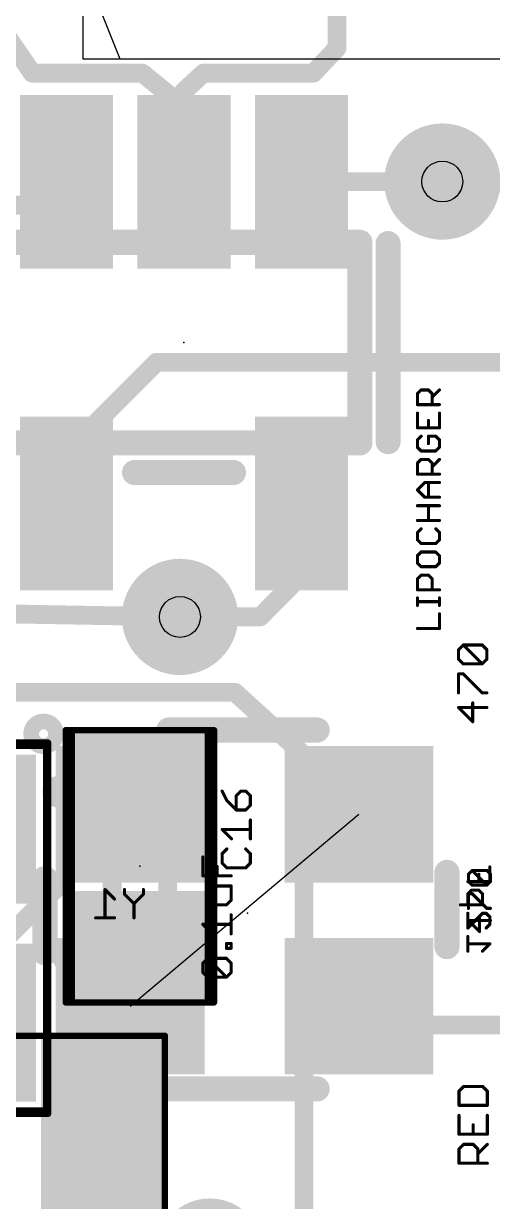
# Model space of a CAD drawing. Extents: x -10.2 to 81, y -3.9 to 69.4.
# Drawn here: x 57.73 to 61.52, y 48.97 to 58.49 of the extents above; entities that cross this region are included whole.
import ezdxf

# ---------------------------------------------------------------- set-up
doc = ezdxf.new("R2010")
doc.units = 0
for name, color, linetype in [('1', 22, 'CONTINUOUS'), ('16', 175, 'CONTINUOUS'), ('18', 82, 'CONTINUOUS'), ('19', 53, 'CONTINUOUS'), ('20', 7, 'CONTINUOUS'), ('21', 253, 'CONTINUOUS'), ('22', 253, 'CONTINUOUS'), ('23', 7, 'CONTINUOUS'), ('24', 7, 'CONTINUOUS'), ('25', 253, 'CONTINUOUS'), ('26', 253, 'CONTINUOUS'), ('27', 253, 'CONTINUOUS'), ('28', 253, 'CONTINUOUS'), ('29', 253, 'CONTINUOUS'), ('30', 253, 'CONTINUOUS'), ('31', 253, 'CONTINUOUS'), ('32', 253, 'CONTINUOUS'), ('39', 22, 'CONTINUOUS'), ('40', 175, 'CONTINUOUS'), ('44', 253, 'CONTINUOUS'), ('51', 253, 'CONTINUOUS')]:
    doc.layers.add(name, color=color, linetype=linetype)

# ---------------------------------------------------------------- blocks, each defined once
blk = doc.blocks.new('RECT')
blk.add_solid([(-0.5, -0.5), (0.5, -0.5), (-0.5, 0.5), (0.5, 0.5)])
blk = doc.blocks.new('ROUNDV')
at = {"const_width": 0.5}
blk.add_lwpolyline([(0, -0.25, 1), (0, 0.25, 1), (0, -0.25)], format="xyb", dxfattribs=at)

msp = doc.modelspace()

# ---------------------------------------------------------------- linework, layer by layer
at = {"layer": '1'}
for points, const_width in [([(57.7977, 58.0898), (56.8706, 59.436)], 0.1524), ([(60.2615, 58.293), (60.2615, 58.7375)], 0.1524), ([(60.071, 58.0898), (60.2615, 58.293)], 0.1524), ([(58.6867, 58.0898), (57.7977, 58.0898)], 0.1524), ([(59.024, 57.816), (58.6867, 58.0898)], 0.1524), ([(59.024, 57.9445), (59.182, 58.0898)], 0.1524), ([(59.182, 58.0898), (60.071, 58.0898)], 0.1524), ([(59.024, 57.816), (59.024, 57.9445)], 0.1524), ([(59.024, 57.2121), (59.024, 57.816)], 0.1524), ([(57.8849, 57.023), (58.074, 57.2121)], 0.1524), ([(59.974, 57.2121), (60.2601, 57.2121)], 0.1524), ([(60.2601, 57.2121), (61.1124, 57.2135)], 0.1524), ([(57.404, 57.023), (57.8849, 57.023)], 0.1524), ([(58.074, 55.026), (58.801, 55.753)], 0.1524), ([(58.801, 55.753), (62.0776, 55.753)], 0.1524), ([(58.074, 54.6119), (58.074, 55.026)], 0.1524), ([(59.974, 54.6119), (59.974, 54.386)], 0.1524), ([(59.974, 54.0304), (59.974, 54.6119)], 0.1524), ([(59.6392, 53.6956), (59.974, 54.0304)], 0.1524), ([(58.9915, 53.6956), (59.6392, 53.6956)], 0.1524), ([(59.436, 53.086), (56.6352, 53.086)], 0.1524), ([(59.9948, 52.578), (59.436, 53.086)], 0.1524), ([(59.9948, 48.4124), (59.9948, 52.578)], 0.1524), ([(58.0071, 52.2825), (58.6674, 52.3306)], 0.254), ([(56.9324, 50.9724), (58.0071, 50.9825)], 0.1524), ([(58.0071, 50.9825), (58.6674, 51.0306)], 0.1524), ([(58.0071, 50.9825), (58.3697, 50.3888)], 0.1524), ([(58.3697, 50.3888), (58.3697, 49.6113)], 0.1524)]:
    msp.add_lwpolyline(points, dxfattribs=dict(at, const_width=const_width))
for points, const_width in [([(60.2893, 58.2669, 1), (60.2337, 58.3191)], 0.0762), ([(60.2234, 58.293, 1), (60.2996, 58.293)], 0.0762), ([(57.7977, 58.1279, 1), (57.7977, 58.0517)], 0.0762), ([(58.7107, 58.1194, 1), (58.6627, 58.0602)], 0.0762), ([(58.6867, 58.0517, 1), (58.6867, 58.1279)], 0.0762), ([(59.182, 58.1279, 1), (59.182, 58.0517)], 0.0762), ([(59.2078, 58.0618, 1), (59.1562, 58.1178)], 0.0762), ([(60.0432, 58.1159, 1), (60.0988, 58.0637)], 0.0762), ([(60.071, 58.0517, 1), (60.071, 58.1279)], 0.0762), ([(57.7663, 58.0682, 1), (57.8291, 58.1114)], 0.0762), ([(59.0621, 57.9445, 1), (58.9859, 57.9445)], 0.0762), ([(58.9982, 57.9725, 1), (59.0498, 57.9165)], 0.0762), ([(59.0621, 57.816, 1), (58.9859, 57.816)], 0.0762), ([(59, 57.7864, 1), (59.048, 57.8456)], 0.0762), ([(58.9859, 57.816, 1), (59.0621, 57.816)], 0.0762), ([(58.1009, 57.1852, 1), (58.0471, 57.2391)], 0.0762), ([(58.9859, 57.2121, 1), (59.0621, 57.2121)], 0.0762), ([(59.974, 57.2502, 1), (59.974, 57.174)], 0.0762), ([(60.2601, 57.2502, 1), (60.2602, 57.174)], 0.0762), ([(60.2601, 57.174, 1), (60.2601, 57.2502)], 0.0762), ([(61.1125, 57.1754, 1), (61.1123, 57.2516)], 0.0762), ([(57.8579, 57.0499, 1), (57.9118, 56.9961)], 0.0762), ([(57.8849, 56.9849, 1), (57.8849, 57.0611)], 0.0762), ([(58.801, 55.7911, 1), (58.801, 55.7149)], 0.0762), ([(58.8279, 55.7261, 1), (58.7741, 55.7799)], 0.0762), ([(58.1121, 55.026, 1), (58.0359, 55.026)], 0.0762), ([(58.0471, 55.0529, 1), (58.1009, 54.9991)], 0.0762), ([(58.0359, 54.6119, 1), (58.1121, 54.6119)], 0.0762), ([(60.0121, 54.6119, 1), (59.9359, 54.6119)], 0.0762), ([(60.0121, 54.6119, 1), (59.9359, 54.6119)], 0.0762), ([(59.9359, 54.386, 1), (60.0121, 54.386)], 0.0762), ([(59.9359, 54.0304, 1), (60.0121, 54.0304)], 0.0762), ([(60.0009, 54.0035, 1), (59.9471, 54.0573)], 0.0762), ([(58.9915, 53.7337, 1), (58.9915, 53.6575)], 0.0762), ([(59.6123, 53.7225, 1), (59.6661, 53.6687)], 0.0762), ([(59.6392, 53.6575, 1), (59.6392, 53.7337)], 0.0762), ([(59.4616, 53.1142, 1), (59.4104, 53.0578)], 0.0762), ([(59.436, 53.0479, 1), (59.436, 53.1241)], 0.0762), ([(60.0329, 52.578, 1), (59.9567, 52.578)], 0.0762), ([(59.9692, 52.5498, 1), (60.0204, 52.6062)], 0.0762), ([(58.672, 52.2673, 1), (58.6627, 52.3939)], 0.127), ([(58.0025, 52.3459, 1), (58.0117, 52.2192)], 0.127), ([(58.0396, 51.0024, 1), (57.9746, 50.9627)], 0.0762), ([(58.0044, 51.0205, 1), (58.0099, 50.9445)], 0.0762), ([(58.0075, 50.9444, 1), (58.0068, 51.0206)], 0.0762), ([(58.6701, 50.9926, 1), (58.6646, 51.0686)], 0.0762), ([(58.4078, 50.3888, 1), (58.3316, 50.3888)], 0.0762), ([(58.3372, 50.3689, 1), (58.4022, 50.4087)], 0.0762), ([(58.3316, 49.6113, 1), (58.4078, 49.6113)], 0.0762)]:
    msp.add_lwpolyline(points, format="xyb", dxfattribs=dict(at, const_width=const_width))
at = {"layer": '16', "const_width": 0.1524}
for points in [[(61.1124, 57.2135), (61.1124, 57.2008)], [(61.1124, 57.2008), (64.2874, 57.2008)], [(58.9915, 53.6956), (57.531, 53.721)], [(56.9939, 50.5062), (58.5883, 52.1006)], [(60.4383, 50.3976), (60.4383, 50.5506)], [(62.3438, 50.3976), (60.4383, 50.3976)]]:
    msp.add_lwpolyline(points, dxfattribs=at)
at = {"layer": '16', "const_width": 0.0762}
for points in [[(61.1505, 57.2135, 1), (61.0743, 57.2135)], [(61.1124, 57.2389, 1), (61.1124, 57.1627)], [(61.0743, 57.2008, 1), (61.1505, 57.2008)], [(58.9908, 53.6575, 1), (58.9922, 53.7337)], [(58.6153, 52.0737, 1), (58.5614, 52.1276)], [(60.4764, 50.5506, 1), (60.4002, 50.5506)], [(60.4383, 50.4357, 1), (60.4383, 50.3595)], [(60.4002, 50.3976, 1), (60.4764, 50.3976)]]:
    msp.add_lwpolyline(points, format="xyb", dxfattribs=at)
at = {"layer": '19'}
msp.add_line((58.5883, 50.5506), (60.4383, 52.1006), dxfattribs=at)
at = {"layer": '20'}
for p, q in [((58.508, 58.2037), (58.208, 58.9537)), ((64.598, 58.2037), (58.508, 58.2037))]:
    msp.add_line(p, q, dxfattribs=at)
at = {"layer": '21'}
for points, const_width in [([(60.674, 55.112), (60.674, 56.712)], 0.2032), ([(59.424, 54.862), (58.624, 54.862)], 0.2032), ([(58.0674, 52.7806), (59.2674, 52.7806)], 0.0508), ([(58.0674, 50.5806), (58.0674, 52.7806)], 0.0508), ([(59.2674, 52.7806), (59.2674, 50.5806)], 0.0508), ([(59.2674, 50.5806), (58.0674, 50.5806)], 0.0508), ([(56.0697, 50.3113), (58.8697, 50.3113)], 0.0508), ([(58.8697, 50.3113), (58.8697, 48.9113)], 0.0508)]:
    msp.add_lwpolyline(points, dxfattribs=dict(at, const_width=const_width))
for points, const_width in [([(60.7248, 56.712, 1), (60.6232, 56.712)], 0.1016), ([(60.6232, 55.112, 1), (60.7248, 55.112)], 0.1016), ([(58.624, 54.9128, 1), (58.624, 54.8112)], 0.1016), ([(59.424, 54.8112, 1), (59.424, 54.9128)], 0.1016), ([(58.0674, 52.7933, 1), (58.0674, 52.7679)], 0.0254), ([(58.0801, 52.7806, 1), (58.0547, 52.7806)], 0.0254), ([(59.2801, 52.7806, 1), (59.2547, 52.7806)], 0.0254), ([(59.2674, 52.7679, 1), (59.2674, 52.7933)], 0.0254), ([(58.6674, 51.6206, 1), (58.6674, 51.7406, 1), (58.6674, 51.6206)], 0.13), ([(58.0674, 50.5933, 1), (58.0674, 50.5679)], 0.0254), ([(58.0547, 50.5806, 1), (58.0801, 50.5806)], 0.0254), ([(59.2547, 50.5806, 1), (59.2801, 50.5806)], 0.0254), ([(59.2674, 50.5679, 1), (59.2674, 50.5933)], 0.0254), ([(58.8824, 50.3113, 1), (58.857, 50.3113)], 0.0254), ([(58.8697, 50.2986, 1), (58.8697, 50.324)], 0.0254)]:
    msp.add_lwpolyline(points, format="xyb", dxfattribs=dict(at, const_width=const_width))
at = {"layer": '22'}
for points, const_width in [([(57.8883, 52.6506, 1), (57.8883, 52.8506, 1), (57.8883, 52.6506)], 0.127), ([(58.9003, 52.8324, 1), (58.9003, 52.7308)], 0.1016), ([(60.1003, 52.7308, 1), (60.1003, 52.8324)], 0.1016), ([(57.9378, 52.6804, 1), (57.9124, 52.6804)], 0.0254), ([(57.9251, 52.6677, 1), (57.9251, 52.6931)], 0.0254), ([(57.9511, 51.5816, 1), (57.8495, 51.5816)], 0.1016), ([(61.2011, 51.6316, 1), (61.0995, 51.6316)], 0.1016), ([(57.8495, 50.9816, 1), (57.9511, 50.9816)], 0.1016), ([(61.0995, 51.0316, 1), (61.2011, 51.0316)], 0.1016), ([(58.9003, 49.9324, 1), (58.9003, 49.8308)], 0.1016), ([(60.1003, 49.8308, 1), (60.1003, 49.9324)], 0.1016), ([(57.9124, 49.6804, 1), (57.9378, 49.6804)], 0.0254), ([(57.9251, 49.6677, 1), (57.9251, 49.6931)], 0.0254)]:
    msp.add_lwpolyline(points, format="xyb", dxfattribs=dict(at, const_width=const_width))
for points, const_width in [([(60.1003, 52.7816), (58.9003, 52.7816)], 0.2032), ([(57.9251, 52.6804), (56.5251, 52.6804)], 0.0508), ([(57.9251, 49.6804), (57.9251, 52.6804)], 0.0508), ([(57.9003, 50.9816), (57.9003, 51.5816)], 0.2032), ([(61.1503, 51.0316), (61.1503, 51.6316)], 0.2032), ([(58.9003, 49.8816), (60.1003, 49.8816)], 0.2032), ([(56.5251, 49.6804), (57.9251, 49.6804)], 0.0508)]:
    msp.add_lwpolyline(points, dxfattribs=dict(at, const_width=const_width))
at = {"layer": '23'}
for p in [(59.024, 55.912), (58.6674, 51.6806)]:
    msp.add_point(p, dxfattribs=at)
at = {"layer": '24'}
msp.add_point((59.5383, 51.3006), dxfattribs=at)
at = {"layer": '25', "const_width": 0.0254}
for points in [[(60.9116, 55.4999), (60.9413, 55.5296)], [(60.9116, 55.4109), (60.9116, 55.4999)], [(60.9413, 55.5296), (61.0006, 55.5296)], [(61.0006, 55.5296), (61.0303, 55.4999)], [(61.0303, 55.4703), (61.0896, 55.5296)], [(61.0303, 55.4999), (61.0303, 55.4109)], [(61.0896, 55.4109), (60.9116, 55.4109)], [(60.9116, 55.3425), (60.9116, 55.2238)], [(61.0896, 55.2238), (61.0896, 55.3425)], [(60.9116, 55.2238), (61.0896, 55.2238)], [(61.0006, 55.2238), (61.0006, 55.2831)], [(60.9413, 55.1554), (60.9116, 55.1257)], [(60.9116, 55.1257), (60.9116, 55.0664)], [(61.0599, 55.1554), (61.0006, 55.1554)], [(61.0006, 55.1554), (61.0006, 55.096)], [(61.0896, 55.1257), (61.0599, 55.1554)], [(61.0896, 55.0664), (61.0896, 55.1257)], [(60.9116, 55.0664), (60.9413, 55.0367)], [(60.9413, 55.0367), (61.0599, 55.0367)], [(61.0599, 55.0367), (61.0896, 55.0664)], [(60.9116, 54.9386), (60.9413, 54.9683)], [(60.9116, 54.8496), (60.9116, 54.9386)], [(60.9413, 54.9683), (61.0006, 54.9683)], [(61.0006, 54.9683), (61.0303, 54.9386)], [(61.0303, 54.9089), (61.0896, 54.9683)], [(61.0303, 54.9386), (61.0303, 54.8496)], [(61.0896, 54.8496), (60.9116, 54.8496)], [(60.9116, 54.7218), (60.9709, 54.7812)], [(60.9709, 54.6625), (60.9116, 54.7218)], [(60.9709, 54.7812), (61.0896, 54.7812)], [(61.0006, 54.6625), (61.0006, 54.7812)], [(61.0896, 54.6625), (60.9709, 54.6625)], [(60.9116, 54.5941), (61.0896, 54.5941)], [(61.0006, 54.4754), (61.0006, 54.5941)], [(61.0896, 54.4754), (60.9116, 54.4754)], [(60.9413, 54.407), (60.9116, 54.3773)], [(60.9116, 54.3773), (60.9116, 54.318)], [(61.0896, 54.3773), (61.0599, 54.407)], [(61.0896, 54.318), (61.0896, 54.3773)], [(60.9116, 54.318), (60.9413, 54.2883)], [(60.9413, 54.2883), (61.0599, 54.2883)], [(61.0599, 54.2883), (61.0896, 54.318)], [(60.9413, 54.2198), (60.9116, 54.1902)], [(60.9116, 54.1902), (60.9116, 54.1309)], [(61.0599, 54.2198), (60.9413, 54.2198)], [(61.0896, 54.1902), (61.0599, 54.2198)], [(61.0896, 54.1309), (61.0896, 54.1902)], [(60.9116, 54.1309), (60.9413, 54.1012)], [(60.9413, 54.1012), (61.0599, 54.1012)], [(61.0599, 54.1012), (61.0896, 54.1309)], [(60.9116, 54.0031), (60.9413, 54.0327)], [(60.9116, 53.9141), (60.9116, 54.0031)], [(60.9413, 54.0327), (61.0006, 54.0327)], [(61.0006, 54.0327), (61.0303, 54.0031)], [(61.0303, 54.0031), (61.0303, 53.9141)], [(61.0896, 53.9141), (60.9116, 53.9141)], [(60.9116, 53.7894), (60.9116, 53.8487)], [(61.0896, 53.819), (60.9116, 53.819)], [(61.0896, 53.7894), (61.0896, 53.8487)], [(61.0896, 53.6023), (61.0896, 53.7209)], [(60.9116, 53.6023), (61.0896, 53.6023)], [(59.3321, 52.2883), (59.3703, 52.212)], [(59.4847, 52.2883), (59.4465, 52.2502)], [(59.4465, 52.2502), (59.4465, 52.1358)], [(59.5228, 52.2883), (59.4847, 52.2883)], [(59.5609, 52.2502), (59.5228, 52.2883)], [(59.5609, 52.1739), (59.5609, 52.2502)], [(59.3703, 52.212), (59.4465, 52.1358)], [(59.5228, 52.1358), (59.5609, 52.1739)], [(59.4465, 52.1358), (59.5228, 52.1358)], [(59.5609, 51.9019), (59.5609, 52.0544)], [(59.4084, 51.9019), (59.3321, 51.9782)], [(59.3321, 51.9782), (59.5609, 51.9782)], [(59.3703, 51.8206), (59.3321, 51.7824)], [(59.3321, 51.7824), (59.3321, 51.7062)], [(59.5609, 51.7824), (59.5228, 51.8206)], [(59.5609, 51.7062), (59.5609, 51.7824)], [(59.3321, 51.7062), (59.3703, 51.668)], [(59.5228, 51.668), (59.5609, 51.7062)], [(59.3703, 51.668), (59.5228, 51.668)]]:
    msp.add_lwpolyline(points, dxfattribs=at)
at = {"layer": '25', "const_width": 0.0127}
for points in [[(60.918, 55.4999, 1), (60.9053, 55.4999)], [(60.9071, 55.5044, 1), (60.9161, 55.4954)], [(60.9413, 55.5359, 1), (60.9413, 55.5232)], [(60.9458, 55.5251, 1), (60.9368, 55.5341)], [(61.0051, 55.5341, 1), (60.9961, 55.5251)], [(61.0006, 55.5232, 1), (61.0006, 55.5359)], [(61.0366, 55.4999, 1), (61.0239, 55.4999)], [(61.0258, 55.4954, 1), (61.0347, 55.5044)], [(61.0941, 55.5251, 1), (61.0851, 55.5341)], [(60.9116, 55.4173, 1), (60.9116, 55.4046)], [(60.9053, 55.4109, 1), (60.918, 55.4109)], [(61.0239, 55.4109, 1), (61.0366, 55.4109)], [(61.0258, 55.4747, 1), (61.0347, 55.4658)], [(61.0896, 55.4046, 1), (61.0896, 55.4173)], [(60.918, 55.3425, 1), (60.9053, 55.3425)], [(61.0959, 55.3425, 1), (61.0832, 55.3425)], [(60.9116, 55.2302, 1), (60.9116, 55.2175)], [(60.9053, 55.2238, 1), (60.918, 55.2238)], [(61.0069, 55.2831, 1), (60.9942, 55.2831)], [(60.9942, 55.2238, 1), (61.0069, 55.2238)], [(61.0832, 55.2238, 1), (61.0959, 55.2238)], [(61.0896, 55.2175, 1), (61.0896, 55.2302)], [(60.918, 55.1257, 1), (60.9053, 55.1257)], [(60.9071, 55.1302, 1), (60.9161, 55.1212)], [(60.9458, 55.1509, 1), (60.9368, 55.1599)], [(61.0069, 55.1554, 1), (60.9942, 55.1554)], [(61.0006, 55.1617, 1), (61.0006, 55.149)], [(61.0644, 55.1599, 1), (61.0554, 55.1509)], [(61.0599, 55.149, 1), (61.0599, 55.1617)], [(61.0959, 55.1257, 1), (61.0832, 55.1257)], [(61.0851, 55.1212, 1), (61.0941, 55.1302)], [(60.9161, 55.0709, 1), (60.9071, 55.0619)], [(60.9053, 55.0664, 1), (60.918, 55.0664)], [(60.9413, 55.0431, 1), (60.9413, 55.0304)], [(60.9368, 55.0322, 1), (60.9458, 55.0412)], [(60.9942, 55.096, 1), (61.0069, 55.096)], [(61.0554, 55.0412, 1), (61.0644, 55.0322)], [(61.0599, 55.0304, 1), (61.0599, 55.0431)], [(61.0832, 55.0664, 1), (61.0959, 55.0664)], [(61.0941, 55.0619, 1), (61.0851, 55.0709)], [(60.918, 54.9386, 1), (60.9053, 54.9386)], [(60.9071, 54.9431, 1), (60.9161, 54.9341)], [(60.9413, 54.9746, 1), (60.9413, 54.9619)], [(60.9458, 54.9638, 1), (60.9368, 54.9727)], [(61.0051, 54.9727, 1), (60.9961, 54.9638)], [(61.0006, 54.9619, 1), (61.0006, 54.9746)], [(61.0366, 54.9386, 1), (61.0239, 54.9386)], [(61.0258, 54.9134, 1), (61.0347, 54.9045)], [(61.0258, 54.9341, 1), (61.0347, 54.9431)], [(61.0941, 54.9638, 1), (61.0851, 54.9727)], [(60.9116, 54.856, 1), (60.9116, 54.8433)], [(60.9053, 54.8496, 1), (60.918, 54.8496)], [(61.0239, 54.8496, 1), (61.0366, 54.8496)], [(61.0896, 54.8433, 1), (61.0896, 54.856)], [(60.9161, 54.7263, 1), (60.9071, 54.7173)], [(60.9071, 54.7263, 1), (60.9161, 54.7173)], [(60.9709, 54.7875, 1), (60.9709, 54.7748)], [(60.9754, 54.7767, 1), (60.9664, 54.7856)], [(61.0069, 54.7812, 1), (60.9942, 54.7812)], [(61.0896, 54.7748, 1), (61.0896, 54.7875)], [(60.9709, 54.6689, 1), (60.9709, 54.6562)], [(60.9664, 54.658, 1), (60.9754, 54.667)], [(60.9942, 54.6625, 1), (61.0069, 54.6625)], [(61.0896, 54.6562, 1), (61.0896, 54.6689)], [(60.9116, 54.6004, 1), (60.9116, 54.5877)], [(61.0069, 54.5941, 1), (60.9942, 54.5941)], [(61.0896, 54.5877, 1), (61.0896, 54.6004)], [(60.9116, 54.4818, 1), (60.9116, 54.4691)], [(60.9942, 54.4754, 1), (61.0069, 54.4754)], [(61.0896, 54.4691, 1), (61.0896, 54.4818)], [(60.918, 54.3773, 1), (60.9053, 54.3773)], [(60.9071, 54.3818, 1), (60.9161, 54.3728)], [(60.9458, 54.4025, 1), (60.9368, 54.4114)], [(61.0644, 54.4114, 1), (61.0554, 54.4025)], [(61.0959, 54.3773, 1), (61.0832, 54.3773)], [(61.0851, 54.3728, 1), (61.0941, 54.3818)], [(60.9161, 54.3225, 1), (60.9071, 54.3135)], [(60.9053, 54.318, 1), (60.918, 54.318)], [(60.9413, 54.2947, 1), (60.9413, 54.282)], [(60.9368, 54.2838, 1), (60.9458, 54.2928)], [(61.0554, 54.2928, 1), (61.0644, 54.2838)], [(61.0599, 54.282, 1), (61.0599, 54.2947)], [(61.0832, 54.318, 1), (61.0959, 54.318)], [(61.0941, 54.3135, 1), (61.0851, 54.3225)], [(60.918, 54.1902, 1), (60.9053, 54.1902)], [(60.9071, 54.1947, 1), (60.9161, 54.1857)], [(60.9413, 54.2262, 1), (60.9413, 54.2135)], [(60.9458, 54.2154, 1), (60.9368, 54.2243)], [(61.0644, 54.2243, 1), (61.0554, 54.2154)], [(61.0599, 54.2135, 1), (61.0599, 54.2262)], [(61.0959, 54.1902, 1), (61.0832, 54.1902)], [(61.0851, 54.1857, 1), (61.0941, 54.1947)], [(60.9161, 54.1354, 1), (60.9071, 54.1264)], [(60.9053, 54.1309, 1), (60.918, 54.1309)], [(60.9413, 54.1076, 1), (60.9413, 54.0949)], [(60.9368, 54.0967, 1), (60.9458, 54.1057)], [(61.0554, 54.1057, 1), (61.0644, 54.0967)], [(61.0599, 54.0949, 1), (61.0599, 54.1076)], [(61.0832, 54.1309, 1), (61.0959, 54.1309)], [(61.0941, 54.1264, 1), (61.0851, 54.1354)], [(60.918, 54.0031, 1), (60.9053, 54.0031)], [(60.9071, 54.0076, 1), (60.9161, 53.9986)], [(60.9413, 54.0391, 1), (60.9413, 54.0264)], [(60.9458, 54.0283, 1), (60.9368, 54.0372)], [(61.0051, 54.0372, 1), (60.9961, 54.0283)], [(61.0006, 54.0264, 1), (61.0006, 54.0391)], [(61.0366, 54.0031, 1), (61.0239, 54.0031)], [(61.0258, 53.9986, 1), (61.0347, 54.0076)], [(60.9116, 53.9205, 1), (60.9116, 53.9078)], [(60.9053, 53.9141, 1), (60.918, 53.9141)], [(61.0239, 53.9141, 1), (61.0366, 53.9141)], [(61.0896, 53.9078, 1), (61.0896, 53.9205)], [(60.918, 53.8487, 1), (60.9053, 53.8487)], [(60.9116, 53.8254, 1), (60.9116, 53.8127)], [(60.9053, 53.7894, 1), (60.918, 53.7894)], [(61.0959, 53.8487, 1), (61.0832, 53.8487)], [(61.0832, 53.7894, 1), (61.0959, 53.7894)], [(61.0896, 53.8127, 1), (61.0896, 53.8254)], [(61.0959, 53.7209, 1), (61.0832, 53.7209)], [(60.9116, 53.6086, 1), (60.9116, 53.5959)], [(61.0832, 53.6023, 1), (61.0959, 53.6023)], [(61.0896, 53.5959, 1), (61.0896, 53.6086)], [(59.3378, 52.2911, 1), (59.3265, 52.2855)], [(59.442, 52.2547, 1), (59.451, 52.2457)], [(59.4529, 52.2502, 1), (59.4402, 52.2502)], [(59.4847, 52.2947, 1), (59.4847, 52.282)], [(59.4892, 52.2838, 1), (59.4802, 52.2928)], [(59.5273, 52.2928, 1), (59.5183, 52.2838)], [(59.5228, 52.282, 1), (59.5228, 52.2947)], [(59.5673, 52.2502, 1), (59.5546, 52.2502)], [(59.5564, 52.2457, 1), (59.5654, 52.2547)], [(59.3748, 52.2165, 1), (59.3658, 52.2076)], [(59.3646, 52.2092, 1), (59.376, 52.2149)], [(59.5546, 52.1739, 1), (59.5673, 52.1739)], [(59.5654, 52.1694, 1), (59.5564, 52.1784)], [(59.4465, 52.1421, 1), (59.4465, 52.1294)], [(59.4402, 52.1358, 1), (59.4529, 52.1358)], [(59.442, 52.1313, 1), (59.451, 52.1403)], [(59.5183, 52.1403, 1), (59.5273, 52.1313)], [(59.5228, 52.1294, 1), (59.5228, 52.1421)], [(59.5673, 52.0544, 1), (59.5546, 52.0544)], [(59.3321, 51.9845, 1), (59.3321, 51.9718)], [(59.3366, 51.9827, 1), (59.3277, 51.9737)], [(59.5609, 51.9718, 1), (59.5609, 51.9845)], [(59.4039, 51.8974, 1), (59.4129, 51.9064)], [(59.5546, 51.9019, 1), (59.5673, 51.9019)], [(59.3385, 51.7824, 1), (59.3258, 51.7824)], [(59.3277, 51.7869, 1), (59.3366, 51.7779)], [(59.3748, 51.8161, 1), (59.3658, 51.825)], [(59.5273, 51.825, 1), (59.5183, 51.8161)], [(59.5673, 51.7824, 1), (59.5546, 51.7824)], [(59.5564, 51.7779, 1), (59.5654, 51.7869)], [(59.3366, 51.7106, 1), (59.3277, 51.7017)], [(59.3258, 51.7062, 1), (59.3385, 51.7062)], [(59.5546, 51.7062, 1), (59.5673, 51.7062)], [(59.5654, 51.7017, 1), (59.5564, 51.7106)], [(59.3703, 51.6744, 1), (59.3703, 51.6617)], [(59.3658, 51.6635, 1), (59.3748, 51.6725)], [(59.5183, 51.6725, 1), (59.5273, 51.6635)], [(59.5228, 51.6617, 1), (59.5228, 51.6744)]]:
    msp.add_lwpolyline(points, format="xyb", dxfattribs=at)
at = {"layer": '26', "const_width": 0.0254}
for points in [[(58.462, 51.4164), (58.3857, 51.4926)], [(58.3857, 51.4926), (58.3857, 51.2638)], [(58.5434, 51.4545), (58.5434, 51.4926)], [(58.6959, 51.4926), (58.6959, 51.4545)], [(58.6196, 51.3782), (58.5434, 51.4545)], [(58.6959, 51.4545), (58.6196, 51.3782)], [(58.6196, 51.3782), (58.6196, 51.2638)], [(58.462, 51.2638), (58.3095, 51.2638)]]:
    msp.add_lwpolyline(points, dxfattribs=at)
at = {"layer": '26', "const_width": 0.0127}
for points in [[(58.3902, 51.4971, 1), (58.3813, 51.4881)], [(58.3921, 51.4926, 1), (58.3794, 51.4926)], [(58.5497, 51.4926, 1), (58.537, 51.4926)], [(58.7022, 51.4926, 1), (58.6895, 51.4926)], [(58.4575, 51.4119, 1), (58.4665, 51.4208)], [(58.5478, 51.459, 1), (58.5389, 51.45)], [(58.537, 51.4545, 1), (58.5497, 51.4545)], [(58.6895, 51.4545, 1), (58.7022, 51.4545)], [(58.7004, 51.45, 1), (58.6914, 51.459)], [(58.6151, 51.3827, 1), (58.6241, 51.3737)], [(58.626, 51.3782, 1), (58.6133, 51.3782)], [(58.6151, 51.3737, 1), (58.6241, 51.3827)], [(58.3095, 51.2702, 1), (58.3095, 51.2575)], [(58.3794, 51.2638, 1), (58.3921, 51.2638)], [(58.462, 51.2575, 1), (58.462, 51.2702)], [(58.6133, 51.2638, 1), (58.626, 51.2638)]]:
    msp.add_lwpolyline(points, format="xyb", dxfattribs=at)
at = {"layer": '27', "const_width": 0.0127}
for points in [[(61.2502, 53.4308, 1), (61.2375, 53.4308)], [(61.2394, 53.4353, 1), (61.2483, 53.4264)], [(61.2865, 53.4735, 1), (61.2775, 53.4645)], [(61.282, 53.4753, 1), (61.282, 53.4626)], [(61.2865, 53.4645, 1), (61.2775, 53.4735)], [(61.439, 53.4735, 1), (61.43, 53.4645)], [(61.4345, 53.4626, 1), (61.4345, 53.4753)], [(61.479, 53.4308, 1), (61.4663, 53.4308)], [(61.4682, 53.4264, 1), (61.4771, 53.4353)], [(61.2375, 53.3546, 1), (61.2502, 53.3546)], [(61.2483, 53.3591, 1), (61.2394, 53.3501)], [(61.282, 53.3228, 1), (61.282, 53.3101)], [(61.2775, 53.312, 1), (61.2865, 53.3209)], [(61.43, 53.3209, 1), (61.439, 53.312)], [(61.43, 53.312, 1), (61.439, 53.3209)], [(61.4345, 53.3101, 1), (61.4345, 53.3228)], [(61.4663, 53.3546, 1), (61.479, 53.3546)], [(61.4771, 53.3501, 1), (61.4682, 53.3591)], [(61.2502, 53.2351, 1), (61.2375, 53.2351)], [(61.2439, 53.2414, 1), (61.2439, 53.2287)], [(61.2865, 53.2396, 1), (61.2775, 53.2306)], [(61.282, 53.2287, 1), (61.282, 53.2414)], [(61.2375, 53.0826, 1), (61.2502, 53.0826)], [(61.4345, 53.0889, 1), (61.4345, 53.0762)], [(61.43, 53.0781, 1), (61.439, 53.0871)], [(61.4726, 53.0762, 1), (61.4726, 53.0889)], [(61.2483, 52.9676, 1), (61.2394, 52.9586)], [(61.2439, 52.9694, 1), (61.2439, 52.9567)], [(61.3646, 53.0012, 1), (61.3519, 53.0012)], [(61.4726, 52.9567, 1), (61.4726, 52.9694)], [(61.3519, 52.8487, 1), (61.3646, 52.8487)], [(61.3538, 52.8442, 1), (61.3627, 52.8532)], [(59.1828, 51.7554, 1), (59.1701, 51.7554)], [(59.2972, 51.6791, 1), (59.2845, 51.6791)], [(59.1764, 51.6092, 1), (59.1764, 51.5965)], [(59.1701, 51.6029, 1), (59.1828, 51.6029)], [(59.2845, 51.6029, 1), (59.2972, 51.6029)], [(59.4052, 51.5965, 1), (59.4052, 51.6092)], [(61.3304, 51.6167, 1), (61.3177, 51.6167)], [(61.3196, 51.6212, 1), (61.3286, 51.6122)], [(61.3582, 51.6509, 1), (61.3492, 51.6419)], [(61.3537, 51.6527, 1), (61.3537, 51.64)], [(61.3582, 51.6419, 1), (61.3492, 51.6509)], [(61.4769, 51.6509, 1), (61.4679, 51.6419)], [(61.4724, 51.64, 1), (61.4724, 51.6527)], [(61.5084, 51.6167, 1), (61.4957, 51.6167)], [(61.4975, 51.6122, 1), (61.5065, 51.6212)], [(59.2527, 51.5279, 1), (59.2527, 51.5152)], [(59.4116, 51.5215, 1), (59.3989, 51.5215)], [(59.4052, 51.5152, 1), (59.4052, 51.5279)], [(61.3286, 51.5619, 1), (61.3196, 51.5529)], [(61.3177, 51.5574, 1), (61.3304, 51.5574)], [(61.3537, 51.5341, 1), (61.3537, 51.5214)], [(61.3492, 51.5232, 1), (61.3582, 51.5322)], [(61.4679, 51.5322, 1), (61.4769, 51.5232)], [(61.4679, 51.5232, 1), (61.4769, 51.5322)], [(61.4724, 51.5214, 1), (61.4724, 51.5341)], [(61.4957, 51.5574, 1), (61.5084, 51.5574)], [(61.5065, 51.5529, 1), (61.4975, 51.5619)], [(59.3989, 51.4071, 1), (59.4116, 51.4071)], [(59.4097, 51.4026, 1), (59.4007, 51.4116)], [(61.3304, 51.4593, 1), (61.3177, 51.4593)], [(61.3241, 51.4656, 1), (61.3241, 51.4529)], [(61.3582, 51.4638, 1), (61.3492, 51.4548)], [(61.3537, 51.4529, 1), (61.3537, 51.4656)], [(59.2527, 51.3754, 1), (59.2527, 51.3627)], [(59.3626, 51.3735, 1), (59.3716, 51.3645)], [(59.3671, 51.3627, 1), (59.3671, 51.3754)], [(61.3177, 51.3406, 1), (61.3304, 51.3406)], [(61.4724, 51.347, 1), (61.4724, 51.3343)], [(61.4679, 51.3361, 1), (61.4769, 51.3451)], [(61.502, 51.3343, 1), (61.502, 51.347)], [(59.1809, 51.2159, 1), (59.1719, 51.2069)], [(59.1764, 51.2177, 1), (59.1764, 51.205)], [(59.4116, 51.2877, 1), (59.3989, 51.2877)], [(59.4052, 51.205, 1), (59.4052, 51.2177)], [(61.3241, 51.2489, 1), (61.3241, 51.2362)], [(61.3286, 51.247, 1), (61.3196, 51.238)], [(61.4194, 51.2722, 1), (61.4067, 51.2722)], [(61.502, 51.2362, 1), (61.502, 51.2489)], [(59.2482, 51.1306, 1), (59.2572, 51.1396)], [(59.3989, 51.1351, 1), (59.4116, 51.1351)], [(61.4067, 51.1535, 1), (61.4194, 51.1535)], [(61.4086, 51.149, 1), (61.4175, 51.158)], [(59.3734, 51.0563, 1), (59.3607, 51.0563)], [(59.3671, 51.0627, 1), (59.3671, 51.05)], [(59.3671, 51.0245, 1), (59.3671, 51.0118)], [(59.3607, 51.0182, 1), (59.3734, 51.0182)], [(59.4116, 51.0563, 1), (59.3989, 51.0563)], [(59.3989, 51.0182, 1), (59.4116, 51.0182)], [(59.4052, 51.05, 1), (59.4052, 51.0627)], [(59.4052, 51.0118, 1), (59.4052, 51.0245)], [(59.2146, 50.9432, 1), (59.2146, 50.9305)], [(59.2191, 50.9413, 1), (59.2101, 50.9324)], [(59.2191, 50.9324, 1), (59.2101, 50.9413)], [(59.3716, 50.9413, 1), (59.3626, 50.9324)], [(59.3671, 50.9305, 1), (59.3671, 50.9432)], [(59.1719, 50.9032, 1), (59.1809, 50.8942)], [(59.1809, 50.8269, 1), (59.1719, 50.818)], [(59.1828, 50.8987, 1), (59.1701, 50.8987)], [(59.1701, 50.8224, 1), (59.1828, 50.8224)], [(59.4116, 50.8987, 1), (59.3989, 50.8987)], [(59.3989, 50.8224, 1), (59.4116, 50.8224)], [(59.4007, 50.8942, 1), (59.4097, 50.9032)], [(59.4097, 50.818, 1), (59.4007, 50.8269)], [(59.2146, 50.7907, 1), (59.2146, 50.778)], [(59.2101, 50.7798, 1), (59.2191, 50.7888)], [(59.3626, 50.7888, 1), (59.3716, 50.7798)], [(59.3626, 50.7798, 1), (59.3716, 50.7888)], [(59.3671, 50.778, 1), (59.3671, 50.7907)], [(61.254, 49.8635, 1), (61.2413, 49.8635)], [(61.2432, 49.868, 1), (61.2522, 49.859)], [(61.2858, 49.908, 1), (61.2858, 49.8953)], [(61.2903, 49.8972, 1), (61.2813, 49.9061)], [(61.4428, 49.9061, 1), (61.4339, 49.8972)], [(61.4383, 49.8953, 1), (61.4383, 49.908)], [(61.4828, 49.8635, 1), (61.4701, 49.8635)], [(61.472, 49.859, 1), (61.481, 49.868)], [(61.2477, 49.7555, 1), (61.2477, 49.7428)], [(61.2413, 49.7491, 1), (61.254, 49.7491)], [(61.4701, 49.7491, 1), (61.4828, 49.7491)], [(61.4765, 49.7428, 1), (61.4765, 49.7555)], [(61.254, 49.6678, 1), (61.2413, 49.6678)], [(61.3684, 49.5915, 1), (61.3557, 49.5915)], [(61.4828, 49.6678, 1), (61.4701, 49.6678)], [(61.2477, 49.5216, 1), (61.2477, 49.5089)], [(61.2413, 49.5153, 1), (61.254, 49.5153)], [(61.3557, 49.5153, 1), (61.3684, 49.5153)], [(61.4701, 49.5153, 1), (61.4828, 49.5153)], [(61.4765, 49.5089, 1), (61.4765, 49.5216)], [(61.254, 49.3958, 1), (61.2413, 49.3958)], [(61.2432, 49.4003, 1), (61.2522, 49.3913)], [(61.2858, 49.4403, 1), (61.2858, 49.4276)], [(61.2903, 49.4294, 1), (61.2813, 49.4384)], [(61.3666, 49.4384, 1), (61.3576, 49.4294)], [(61.3621, 49.4276, 1), (61.3621, 49.4403)], [(61.4066, 49.3958, 1), (61.3939, 49.3958)], [(61.3957, 49.3913, 1), (61.4047, 49.4003)], [(61.481, 49.4294, 1), (61.472, 49.4384)], [(61.3957, 49.3621, 1), (61.4047, 49.3531)], [(61.2477, 49.2877, 1), (61.2477, 49.275)], [(61.2413, 49.2814, 1), (61.254, 49.2814)], [(61.3939, 49.2814, 1), (61.4066, 49.2814)], [(61.4765, 49.275, 1), (61.4765, 49.2877)]]:
    msp.add_lwpolyline(points, format="xyb", dxfattribs=at)
at = {"layer": '27', "const_width": 0.0254}
for points in [[(61.2439, 53.4308), (61.282, 53.469)], [(61.2439, 53.3546), (61.2439, 53.4308)], [(61.282, 53.469), (61.4345, 53.469)], [(61.4345, 53.3164), (61.282, 53.469)], [(61.4345, 53.469), (61.4726, 53.4308)], [(61.4726, 53.4308), (61.4726, 53.3546)], [(61.282, 53.3164), (61.2439, 53.3546)], [(61.4345, 53.3164), (61.282, 53.3164)], [(61.4726, 53.3546), (61.4345, 53.3164)], [(61.2439, 53.0826), (61.2439, 53.2351)], [(61.2439, 53.2351), (61.282, 53.2351)], [(61.282, 53.2351), (61.4345, 53.0826)], [(61.4345, 53.0826), (61.4726, 53.0826)], [(61.4726, 52.9631), (61.2439, 52.9631)], [(61.2439, 52.9631), (61.3583, 52.8487)], [(61.3583, 52.8487), (61.3583, 53.0012)], [(59.1764, 51.6029), (59.1764, 51.7554)], [(59.2908, 51.6029), (59.2908, 51.6791)], [(59.4052, 51.6029), (59.1764, 51.6029)], [(61.3241, 51.6167), (61.3537, 51.6464)], [(61.3241, 51.5574), (61.3241, 51.6167)], [(61.3537, 51.6464), (61.4724, 51.6464)], [(61.4724, 51.5277), (61.3537, 51.6464)], [(61.4724, 51.6464), (61.502, 51.6167)], [(61.502, 51.6167), (61.502, 51.5574)], [(59.4052, 51.5215), (59.2527, 51.5215)], [(59.4052, 51.4071), (59.4052, 51.5215)], [(61.3537, 51.5277), (61.3241, 51.5574)], [(61.4724, 51.5277), (61.3537, 51.5277)], [(61.502, 51.5574), (61.4724, 51.5277)], [(59.3671, 51.369), (59.4052, 51.4071)], [(61.3241, 51.3406), (61.3241, 51.4593)], [(61.3241, 51.4593), (61.3537, 51.4593)], [(61.3537, 51.4593), (61.4724, 51.3406)], [(59.2527, 51.369), (59.3671, 51.369)], [(61.4724, 51.3406), (61.502, 51.3406)], [(59.2527, 51.1351), (59.1764, 51.2114)], [(59.1764, 51.2114), (59.4052, 51.2114)], [(59.4052, 51.1351), (59.4052, 51.2877)], [(61.502, 51.2425), (61.3241, 51.2425)], [(61.3241, 51.2425), (61.4131, 51.1535)], [(61.4131, 51.1535), (61.4131, 51.2722)], [(59.3671, 51.0182), (59.3671, 51.0563)], [(59.3671, 51.0563), (59.4052, 51.0563)], [(59.4052, 51.0182), (59.3671, 51.0182)], [(59.4052, 51.0563), (59.4052, 51.0182)], [(59.1764, 50.8987), (59.2146, 50.9368)], [(59.2146, 50.9368), (59.3671, 50.9368)], [(59.3671, 50.7843), (59.2146, 50.9368)], [(59.3671, 50.9368), (59.4052, 50.8987)], [(59.1764, 50.8224), (59.1764, 50.8987)], [(59.2146, 50.7843), (59.1764, 50.8224)], [(59.4052, 50.8224), (59.3671, 50.7843)], [(59.4052, 50.8987), (59.4052, 50.8224)], [(59.3671, 50.7843), (59.2146, 50.7843)], [(61.2858, 49.9017), (61.2477, 49.8635)], [(61.2477, 49.8635), (61.2477, 49.7491)], [(61.4383, 49.9017), (61.2858, 49.9017)], [(61.4765, 49.8635), (61.4383, 49.9017)], [(61.4765, 49.7491), (61.4765, 49.8635)], [(61.2477, 49.7491), (61.4765, 49.7491)], [(61.2477, 49.6678), (61.2477, 49.5153)], [(61.3621, 49.5153), (61.3621, 49.5915)], [(61.4765, 49.5153), (61.4765, 49.6678)], [(61.2477, 49.5153), (61.4765, 49.5153)], [(61.2477, 49.3958), (61.2858, 49.4339)], [(61.2477, 49.2814), (61.2477, 49.3958)], [(61.2858, 49.4339), (61.3621, 49.4339)], [(61.3621, 49.4339), (61.4002, 49.3958)], [(61.4002, 49.3576), (61.4765, 49.4339)], [(61.4002, 49.3958), (61.4002, 49.2814)], [(61.4765, 49.2814), (61.2477, 49.2814)]]:
    msp.add_lwpolyline(points, dxfattribs=at)
at = {"layer": '28', "const_width": 0.0254}
for points in [[(61.497, 51.5563), (61.497, 51.6749)], [(61.408, 51.5563), (61.408, 51.6156)], [(61.319, 51.5563), (61.497, 51.5563)], [(61.3487, 51.4878), (61.319, 51.4582)], [(61.408, 51.4878), (61.3487, 51.4878)], [(61.4377, 51.4582), (61.408, 51.4878)], [(61.319, 51.4582), (61.319, 51.3692)], [(61.4377, 51.3692), (61.4377, 51.4582)], [(61.2597, 51.3692), (61.4377, 51.3692)], [(61.319, 51.3007), (61.319, 51.1821)], [(61.319, 51.1821), (61.4377, 51.3007)], [(61.4377, 51.3007), (61.4673, 51.3007)], [(61.4673, 51.3007), (61.497, 51.2711)], [(61.497, 51.2117), (61.4673, 51.1821)], [(61.497, 51.2711), (61.497, 51.2117)], [(61.319, 50.995), (61.319, 51.1136)], [(61.497, 51.0543), (61.319, 51.0543)], [(61.4377, 50.995), (61.497, 51.0543)]]:
    msp.add_lwpolyline(points, dxfattribs=at)
at = {"layer": '28', "const_width": 0.0127}
for points in [[(61.5033, 51.6749, 1), (61.4906, 51.6749)], [(61.4144, 51.6156, 1), (61.4017, 51.6156)], [(61.319, 51.5626, 1), (61.319, 51.5499)], [(61.3487, 51.4942, 1), (61.3487, 51.4815)], [(61.3532, 51.4833, 1), (61.3442, 51.4923)], [(61.4125, 51.4923, 1), (61.4035, 51.4833)], [(61.4017, 51.5563, 1), (61.4144, 51.5563)], [(61.408, 51.4815, 1), (61.408, 51.4942)], [(61.4906, 51.5563, 1), (61.5033, 51.5563)], [(61.497, 51.5499, 1), (61.497, 51.5626)], [(61.3254, 51.4582, 1), (61.3127, 51.4582)], [(61.3146, 51.4627, 1), (61.3235, 51.4537)], [(61.444, 51.4582, 1), (61.4313, 51.4582)], [(61.4332, 51.4537, 1), (61.4422, 51.4627)], [(61.2597, 51.3755, 1), (61.2597, 51.3628)], [(61.3127, 51.3692, 1), (61.3254, 51.3692)], [(61.3254, 51.3007, 1), (61.3127, 51.3007)], [(61.4313, 51.3692, 1), (61.444, 51.3692)], [(61.4377, 51.3071, 1), (61.4377, 51.2944)], [(61.4422, 51.2962, 1), (61.4332, 51.3052)], [(61.4377, 51.3628, 1), (61.4377, 51.3755)], [(61.4718, 51.3052, 1), (61.4628, 51.2962)], [(61.4673, 51.2944, 1), (61.4673, 51.3071)], [(61.5033, 51.2711, 1), (61.4906, 51.2711)], [(61.4906, 51.2117, 1), (61.5033, 51.2117)], [(61.4925, 51.2666, 1), (61.5015, 51.2756)], [(61.5015, 51.2073, 1), (61.4925, 51.2162)], [(61.3146, 51.1866, 1), (61.3235, 51.1776)], [(61.3127, 51.1821, 1), (61.3254, 51.1821)], [(61.3254, 51.1136, 1), (61.3127, 51.1136)], [(61.4628, 51.1866, 1), (61.4718, 51.1776)], [(61.319, 51.0607, 1), (61.319, 51.048)], [(61.5015, 51.0498, 1), (61.4925, 51.0588)], [(61.497, 51.048, 1), (61.497, 51.0607)], [(61.3127, 50.995, 1), (61.3254, 50.995)], [(61.4332, 50.9995, 1), (61.4422, 50.9905)]]:
    msp.add_lwpolyline(points, format="xyb", dxfattribs=at)
at = {"layer": '39', "const_width": 0.0508}
for points in [[(58.1174, 50.5806), (58.1174, 52.7806)], [(58.1174, 52.7806), (59.2174, 52.7806)], [(59.2174, 52.7806), (59.2174, 50.5806)], [(59.2174, 50.5806), (58.1174, 50.5806)]]:
    msp.add_lwpolyline(points, dxfattribs=at)
at = {"layer": '39', "const_width": 0.0254}
for points in [[(58.1301, 52.7806, 1), (58.1047, 52.7806)], [(58.1174, 52.7933, 1), (58.1174, 52.7679)], [(59.2301, 52.7806, 1), (59.2047, 52.7806)], [(59.2174, 52.7679, 1), (59.2174, 52.7933)], [(58.1174, 50.5933, 1), (58.1174, 50.5679)], [(58.1047, 50.5806, 1), (58.1301, 50.5806)], [(59.2047, 50.5806, 1), (59.2301, 50.5806)], [(59.2174, 50.5679, 1), (59.2174, 50.5933)]]:
    msp.add_lwpolyline(points, format="xyb", dxfattribs=at)
at = {"layer": '40', "const_width": 0.0508}
for points in [[(57.9081, 52.6534), (56.5421, 52.6534)], [(57.9081, 49.7074), (57.9081, 52.6534)], [(56.5421, 49.7074), (57.9081, 49.7074)]]:
    msp.add_lwpolyline(points, dxfattribs=at)
at = {"layer": '40', "const_width": 0.0254}
for points in [[(57.9208, 52.6534, 1), (57.8954, 52.6534)], [(57.9081, 52.6407, 1), (57.9081, 52.6661)], [(57.8954, 49.7074, 1), (57.9208, 49.7074)], [(57.9081, 49.6947, 1), (57.9081, 49.7201)]]:
    msp.add_lwpolyline(points, format="xyb", dxfattribs=at)
at = {"layer": '44'}
for centre in [(61.1124, 57.2135), (58.9915, 53.6956)]:
    msp.add_circle(centre, 0.1651, dxfattribs=at)
at = {"layer": '51'}
for p, q in [((58.208, 58.2037), (58.208, 58.9537)), ((58.508, 58.2037), (58.208, 58.2037))]:
    msp.add_line(p, q, dxfattribs=at)
for points, const_width in [([(57.6016, 56.7224), (60.4464, 56.7224)], 0.2032), ([(60.4464, 56.7224), (60.4464, 55.1016)], 0.2032), ([(60.4464, 55.1016), (57.6016, 55.1016)], 0.2032), ([(58.4434, 51.4356), (58.4434, 51.9256)], 0.1524), ([(58.8914, 51.9256), (58.8914, 51.4356)], 0.1524)]:
    msp.add_lwpolyline(points, dxfattribs=dict(at, const_width=const_width))
for points, const_width in [([(60.4972, 56.7224, 1), (60.3956, 56.7224)], 0.1016), ([(60.4464, 56.6716, 1), (60.4464, 56.7732)], 0.1016), ([(60.3956, 55.1016, 1), (60.4972, 55.1016)], 0.1016), ([(60.4464, 55.0508, 1), (60.4464, 55.1524)], 0.1016), ([(58.4815, 51.9256, 1), (58.4053, 51.9256)], 0.0762), ([(58.9295, 51.9256, 1), (58.8533, 51.9256)], 0.0762), ([(58.4053, 51.4356, 1), (58.4815, 51.4356)], 0.0762), ([(58.8533, 51.4356, 1), (58.9295, 51.4356)], 0.0762)]:
    msp.add_lwpolyline(points, format="xyb", dxfattribs=dict(at, const_width=const_width))

# ---------------------------------------------------------------- block references
at = {"layer": '1'}
for p, xscale, yscale, rotation in [((58.074, 57.2121), 0.55, 1.2, 180), ((59.024, 57.2121), 0.55, 1.2, 180), ((59.974, 57.2121), 0.55, 1.2, 180), ((58.074, 54.6119), 0.55, 1.2, 180), ((59.974, 54.6119), 0.55, 1.2, 180), ((58.6674, 52.3306), 0.7, 0.9, 90), ((58.6674, 51.0306), 0.7, 0.9, 90)]:
    msp.add_blockref('RECT', p, dxfattribs=dict(at, xscale=xscale, yscale=yscale, rotation=rotation))
at = {"layer": '1', "xscale": 0.8, "yscale": 1.2}
msp.add_blockref('RECT', (58.3697, 49.6113), dxfattribs=at)
at = {"layer": '16', "yscale": 0.9}
for p in [(58.5883, 52.1006), (60.4383, 52.1006), (58.5883, 50.5506), (60.4383, 50.5506)]:
    msp.add_blockref('RECT', p, dxfattribs=at)
at = {"layer": '18', "xscale": 0.7366, "yscale": 0.7366}
for p in [(61.1124, 57.2135), (61.1124, 57.2135), (58.9915, 53.6956), (58.9915, 53.6956)]:
    msp.add_blockref('ROUNDV', p, dxfattribs=at)
at = {"layer": '29'}
for p, xscale, yscale, rotation in [((58.074, 57.2121), 0.7532, 1.4032, 180), ((59.024, 57.2121), 0.7532, 1.4032, 180), ((59.974, 57.2121), 0.7532, 1.4032, 180), ((58.074, 54.6119), 0.7532, 1.4032, 180), ((59.974, 54.6119), 0.7532, 1.4032, 180), ((58.6674, 52.3306), 0.9032, 1.1032, 90), ((58.6674, 51.0306), 0.9032, 1.1032, 90)]:
    msp.add_blockref('RECT', p, dxfattribs=dict(at, xscale=xscale, yscale=yscale, rotation=rotation))
for name, p, xscale, yscale in [('ROUNDV', (61.1124, 57.2135), 0.9398, 0.9398), ('ROUNDV', (58.9915, 53.6956), 0.9398, 0.9398), ('RECT', (58.3697, 49.6113), 1.0032, 1.4032), ('ROUNDV', (59.2328, 48.5648), 0.8636, 0.8636)]:
    msp.add_blockref(name, p, dxfattribs=dict(at, xscale=xscale, yscale=yscale))
at = {"layer": '30'}
for name, p, xscale, yscale in [('ROUNDV', (61.1124, 57.2135), 0.9398, 0.9398), ('ROUNDV', (58.9915, 53.6956), 0.9398, 0.9398), ('RECT', (58.5883, 52.1006), 1.2032, 1.1032), ('RECT', (60.4383, 52.1006), 1.2032, 1.1032), ('RECT', (58.5883, 50.5506), 1.2032, 1.1032), ('RECT', (60.4383, 50.5506), 1.2032, 1.1032), ('ROUNDV', (59.2328, 48.5648), 0.8636, 0.8636)]:
    msp.add_blockref(name, p, dxfattribs=dict(at, xscale=xscale, yscale=yscale))
at = {"layer": '30', "xscale": 1.2032, "yscale": 1.2032, "rotation": 270}
for p in [(57.2251, 51.9804), (57.2251, 50.3804)]:
    msp.add_blockref('RECT', p, dxfattribs=at)
at = {"layer": '31'}
for p, xscale, yscale, rotation in [((58.074, 57.2121), 0.55, 1.2, 180), ((59.024, 57.2121), 0.55, 1.2, 180), ((59.974, 57.2121), 0.55, 1.2, 180), ((58.074, 54.6119), 0.55, 1.2, 180), ((59.974, 54.6119), 0.55, 1.2, 180), ((58.6674, 52.3306), 0.7, 0.9, 90), ((58.6674, 51.0306), 0.7, 0.9, 90)]:
    msp.add_blockref('RECT', p, dxfattribs=dict(at, xscale=xscale, yscale=yscale, rotation=rotation))
at = {"layer": '31', "xscale": 0.8, "yscale": 1.2}
msp.add_blockref('RECT', (58.3697, 49.6113), dxfattribs=at)
at = {"layer": '32', "yscale": 0.9}
for p in [(58.5883, 52.1006), (60.4383, 52.1006), (58.5883, 50.5506), (60.4383, 50.5506)]:
    msp.add_blockref('RECT', p, dxfattribs=at)
at = {"layer": '51'}
for p, xscale, yscale, rotation in [((58.074, 57.087), 0.5, 0.65, 180), ((59.024, 57.087), 0.5, 0.65, 180), ((59.974, 57.087), 0.5, 0.65, 180), ((58.074, 54.737), 0.5, 0.65, 180), ((59.974, 54.737), 0.5, 0.65, 180), ((58.6722, 52.0894), 0.3, 0.5999, 90), ((58.6722, 51.2766), 0.3, 0.5999, 90)]:
    msp.add_blockref('RECT', p, dxfattribs=dict(at, xscale=xscale, yscale=yscale, rotation=rotation))

doc.saveas('drawing.dxf')
